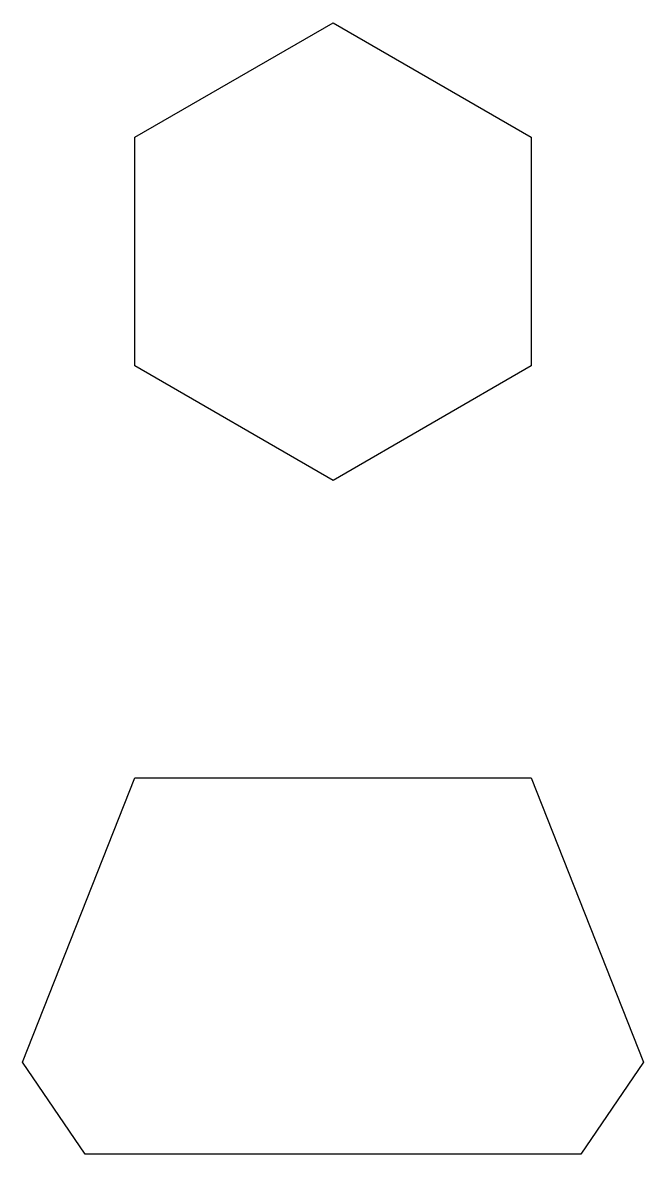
# Model space of a CAD drawing. Header units: millimetres. Extents: x -3.1 to 3.1, y 4.9 to 16.3.
import ezdxf

# ---------------------------------------------------------------- set-up
doc = ezdxf.new("R2010")
doc.units = ezdxf.units.MM
doc.layers.get('0').update_dxf_attribs({"linetype": 'CONTINUOUS'})

msp = doc.modelspace()

# ---------------------------------------------------------------- linework, layer by layer
for points in [[(0, 11.691), (-2, 12.845), (-2, 15.155), (0, 16.309), (2, 15.155), (2, 12.845)], [(-2, 8.691), (2, 8.691), (3.133, 5.821), (2.5, 4.891), (-2.5, 4.891), (-3.133, 5.821)]]:
    msp.add_lwpolyline(points, close=True)

doc.saveas('drawing.dxf')
